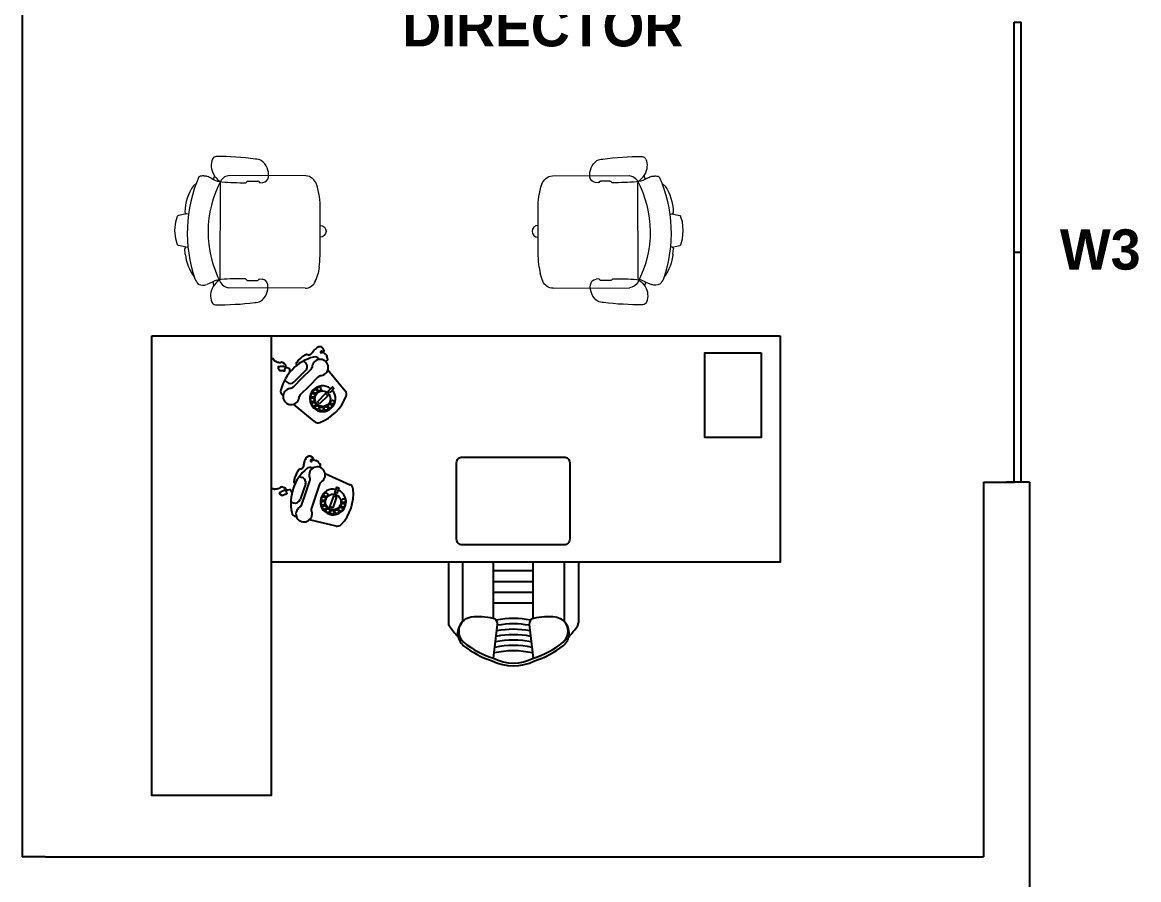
# Model space of a CAD drawing. Header units: inches. Extents: x 484217 to 497210, y -26946 to -21493.
# Drawn here: x 484506.2 to 484724.7, y -23943.1 to -23775.2 of the extents above; entities that cross this region are included whole.
import ezdxf

# ---------------------------------------------------------------- set-up
doc = ezdxf.new("R2010")
doc.units = ezdxf.units.IN
doc.header["$LTSCALE"] = 20
doc.header["$MEASUREMENT"] = 0
doc.layers.add('A-furniture', color=50, linetype='Continuous', lineweight=9)
doc.layers.add('I-ANNO-TEXT', color=7, linetype='Continuous', lineweight=18)
for name, color, linetype in [('furniture', 4, 'Continuous'), ('GLAZING', 4, 'Continuous'), ('I-FURN', 4, 'Continuous'), ('I-WALL-IN', 3, 'Continuous')]:
    doc.layers.add(name, color=color, linetype=linetype)
doc.styles.add('MICRO', font='')
doc.styles.get('MICRO').set_extended_font_data('MicrogrammaSSi', bold=True)

# ---------------------------------------------------------------- blocks, each defined once
blk = doc.blocks.new('A$C6A0E07C9')
at = {"layer": 'A-furniture'}
for p, q in [((-0.2138, 0.2718), (0.1182, 0.2876)), ((-0.0112, 0.2428), (-0.0115, 0.2426)), ((-0.0079, 0.2484), (-0.0112, 0.2428)), ((0.0377, 0.2515), (-0.0033, 0.2499)), ((0.0418, 0.2505), (0.045, 0.2473)), ((0.045, 0.2473), (0.0464, 0.2461)), ((0.0464, 0.2461), (0.0478, 0.2453)), ((0.0478, 0.2453), (0.0485, 0.2451)), ((0.1585, 0.2497), (0.1792, -0.1667)), ((-0.2691, 0.1773), (-0.2664, 0.2046)), ((-0.0121, 0.2424), (-0.025, 0.2422)), ((-0.0115, 0.2426), (-0.0121, 0.2424)), ((0.3152, 0.1516), (0.3188, 0.1294)), ((0.3146, 0.1213), (0.3056, 0.1197)), ((0.3131, 0.1211), (0.3466, 0.116)), ((0.3514, 0.1128), (0.36, 0.0876)), ((0.36, 0.0876), (0.3659, 0.0513)), ((0.3659, 0.0513), (0.3636, 0.0146)), ((-0.2907, 0.0196), (-0.2893, 0.0294)), ((-0.2883, 0.01), (-0.2907, 0.0196)), ((-0.2893, 0.0294), (-0.2841, 0.0379)), ((-0.2824, 0.002), (-0.2883, 0.01)), ((-0.2841, 0.0379), (-0.2762, 0.0438)), ((-0.2739, -0.003), (-0.2824, 0.002)), ((-0.2762, 0.0438), (-0.2666, 0.0462)), ((0.3636, 0.0146), (0.3576, -0.0113)), ((-0.2641, -0.0045), (-0.2739, -0.003)), ((0.3108, -0.0224), (0.3218, -0.0234)), ((0.3197, -0.023), (0.3546, -0.0146)), ((0.3546, -0.0146), (0.3564, -0.0132)), ((0.3564, -0.0132), (0.3576, -0.0113)), ((0.0087, -0.176), (-0.0042, -0.1772)), ((0.0094, -0.1763), (0.0087, -0.176)), ((0.0097, -0.1764), (0.0094, -0.1763)), ((0.0135, -0.1816), (0.0097, -0.1764)), ((0.0591, -0.1802), (0.0183, -0.1827)), ((0.0631, -0.1788), (0.066, -0.1753)), ((0.066, -0.1753), (0.0673, -0.174)), ((0.0673, -0.174), (0.0686, -0.173)), ((0.0686, -0.173), (0.0692, -0.1728)), ((0.2962, -0.1472), (0.2839, -0.1595)), ((-0.1895, -0.2174), (0.1433, -0.1996))]:
    blk.add_line(p, q, dxfattribs=at)
for centre, radius, start, end in [((0.0065, 0.2825), 0.0635, 94.0792, 117.5938), ((0.2241, -0.8917), 1.2574, 92.3594, 100.1757), ((0.1721, 0.3454), 0.0192, 28.1256, 89.2436), ((0.1209, 0.3234), 0.0749, 330.3794, 24.513), ((0.0274, 0.2777), 0.0792, 129.4999, 189.1152), ((-0.21, 0.2233), 0.0487, 94.526, 161.0109), ((-0.0222, 0.2712), 0.0292, 192.0047, 264.4409), ((-0.0038, 0.2437), 0.00623, 84.8455, 131.3174), ((0.0374, 0.2414), 0.0101, 64.5281, 88.6391), ((0.0007, 1.5534), 1.3091, 272.0899, 276.676), ((0.117, 0.2414), 0.0463, 34.0902, 88.4441), ((0.1493, 0.274), 0.0211, 279.8693, 313.3434), ((-0.2488, 0.0248), 0.4712, 334.5973, 30.9732), ((0.1704, 0.2449), 0.0129, 130.1366, 158.0173), ((0.1866, 0.1808), 0.0779, 100.0525, 108.2672), ((0.1077, 0.3263), 0.0879, 309.6726, 333.0223), ((-1.1254, 2.7931), 2.8487, 297.1157, 298.0695), ((-0.9196, -0.0126), 1.143, 14.0931, 15.0056), ((0.2336, 0.2226), 0.0597, 72.5282, 107.7011), ((0.1951, 0.2221), 0.0806, 25.5198, 45.5387), ((-0.3014, 0.0263), 0.6141, 339.6108, 22.0467), ((0.1276, 0.1249), 0.1894, 8.0925, 40.8276), ((0.5941, -0.0351), 0.8932, 162.1203, 164.4323), ((0.1816, 0.1421), 0.4521, 175.5289, 182.0991), ((72.2191, 3.6268), 72.5738, 182.765274, 182.924882), ((0.31, 0.1288), 0.0088, 301.088, 3.1667), ((0.3467, 0.1108), 0.00513, 22.8184, 91.0076), ((0.1162, -0.0378), 0.2107, 328.6962, 1.8079), ((0.3177, -0.0315), 0.00903, 2.1237, 63.3709), ((0.0809, -0.0616), 0.3414, 182.481, 200.7553), ((-0.1856, -0.1603), 0.0572, 202.8821, 266.1169), ((0.0015, -0.2058), 0.0292, 101.2525, 173.6887), ((0.0171, -0.1766), 0.00623, 234.376, 280.848), ((0.0579, -0.1702), 0.0101, 277.0543, 301.1654), ((0.1515, -1.4793), 1.3091, 89.0174, 93.6036), ((0.138, -0.155), 0.0449, 276.7939, 330.1521), ((0.1724, -0.1915), 0.0211, 52.3501, 85.8241), ((0.197, -0.1553), 0.0211, 212.6602, 229.0352), ((0.1633, -0.2919), 0.1223, 63.0548, 80.6357), ((0.1362, -0.2476), 0.0879, 32.6712, 56.0209), ((-0.9196, -0.0126), 1.143, 350.6964, 351.6126), ((0.3239, 0.0551), 0.2601, 246.1539, 250.8174), ((0.249, -0.1528), 0.0392, 254.2998, 275.9911), ((0.2537, -0.1401), 0.0518, 269.3553, 293.3788), ((0.0516, -0.2073), 0.0792, 176.5782, 236.1936), ((0.1491, -0.2435), 0.0749, 341.1805, 35.314), ((0.0312, -0.2142), 0.0635, 248.0997, 271.6142), ((0.1312, 0.9758), 1.2574, 265.5178, 273.334), ((0.2022, -0.2604), 0.0192, 276.4498, 337.5679)]:
    blk.add_arc(centre, radius, start, end, dxfattribs=at)
blk = doc.blocks.new('A$C129F564C')
at = {"layer": 'furniture'}
for p, q in [((0.8878, 1.0214), (0.8732, 1.1399)), ((1.0145, 1.1399), (0.9998, 1.0214)), ((0.7138, 0.8), (0.7138, 1.0154)), ((0.7638, 0.8), (0.7638, 1.0108)), ((0.8732, 0.9997), (0.8732, 0.8)), ((1.0145, 0.9997), (1.0145, 0.8)), ((1.1238, 0.8), (1.1238, 1.0108)), ((1.1738, 0.8), (1.1738, 1.0154)), ((1.0145, 0.9444), (0.8732, 0.9444)), ((1.0145, 0.9063), (0.8732, 0.9063)), ((1.0145, 0.8683), (0.8732, 0.8683)), ((1.0145, 0.8303), (0.8732, 0.8303)), ((1.5709, 0.6727), (1.6649, 0.6505)), ((1.711, 0.6397), (1.7134, 0.6391)), ((1.6793, 0.5244), (1.6976, 0.5784)), ((1.7309, 0.5871), (1.7217, 0.5902)), ((1.6094, 0.4871), (1.5213, 0.5268)), ((1.7004, 0.4972), (1.6911, 0.5003)), ((1.6548, 0.4666), (1.6526, 0.4676)), ((1.6472, 0.3032), (1.7218, 0.2417)), ((1.7583, 0.2116), (1.7602, 0.2101)), ((1.5997, 0.1197), (1.5383, 0.1942)), ((1.6789, 0.1223), (1.7192, 0.1626)), ((1.753, 0.1557), (1.7461, 0.1626)), ((1.6314, 0.0812), (1.6298, 0.0831)), ((1.6858, 0.0885), (1.6789, 0.0954))]:
    blk.add_line(p, q, dxfattribs=at)
for points in [[(1.1198, 1.083, 0.106121), (1.0145, 1.1399, 0.249834), (0.8732, 1.1399, 0.106121), (0.7678, 1.083)], [(0.7481, 1.0644, 0.042822), (0.7173, 1.0266)], [(1.1703, 1.0266, 0.042822), (1.1396, 1.0644, 0.249834)]]:
    blk.add_lwpolyline(points, format="xyb", dxfattribs=at)
for points in [[(0, 0), (0, 0.8), (1.8, 0.8), (1.8, 0)], [(1.5827, 0.6082), (1.5925, 0.6049), (1.5794, 0.5664), (1.5697, 0.5697)], [(1.5679, 0.5572), (1.5753, 0.5546), (1.5686, 0.5347), (1.5611, 0.5372)], [(0.0667, 0.0598), (0.0667, 0.3598), (0.2667, 0.3598), (0.2667, 0.0598)], [(1.6293, 0.2401), (1.6367, 0.2328), (1.6079, 0.2041), (1.6006, 0.2114)], [(1.5935, 0.2009), (1.5991, 0.1953), (1.5841, 0.1804), (1.5785, 0.186)]]:
    blk.add_lwpolyline(points, close=True, dxfattribs=at)
for points in [[(1.1244, 0.4285), (0.7644, 0.4285, -0.414214), (0.7444, 0.4485), (0.7444, 0.7195, -0.414214), (0.7644, 0.7395), (1.1244, 0.7395, -0.414214), (1.1444, 0.7195), (1.1444, 0.4485, -0.414214)], [(1.6572, 0.6088), (1.6429, 0.5668), (1.6287, 0.5249, -0.162278), (1.6214, 0.5153, 2), (1.6646, 0.5007, -0.162278), (1.6647, 0.5127), (1.6789, 0.5546), (1.6932, 0.5965, -0.162278), (1.7004, 0.6061, 2), (1.6573, 0.6208, -0.162278)], [(1.6964, 0.2077), (1.6651, 0.1764), (1.6338, 0.1451, -0.162278), (1.623, 0.1397, 2), (1.6553, 0.1075, -0.162278), (1.6606, 0.1182), (1.6919, 0.1495), (1.7233, 0.1808, -0.162278), (1.734, 0.1862, 2), (1.7018, 0.2185, -0.162278)]]:
    blk.add_lwpolyline(points, format="xyb", close=True, dxfattribs=at)
for points in [[(1.7267, 0.5549), (1.7314, 0.5454), (1.7339, 0.5446), (1.736, 0.5445), (1.7419, 0.5454), (1.744, 0.5453), (1.7457, 0.5441), (1.7474, 0.5449), (1.7495, 0.5449), (1.7528, 0.5466), (1.7549, 0.5465), (1.765, 0.5515), (1.768, 0.554), (1.7714, 0.5557), (1.7714, 0.5578), (1.7705, 0.5595), (1.7689, 0.5607), (1.7664, 0.5616), (1.7655, 0.5633), (1.7634, 0.5633), (1.7618, 0.5646), (1.7525, 0.56), (1.7504, 0.56), (1.7474, 0.5596), (1.7441, 0.5579), (1.7466, 0.5529), (1.7466, 0.5508), (1.7474, 0.5491), (1.7474, 0.547), (1.7474, 0.5449), (1.7507, 0.5382), (1.7532, 0.5373), (1.7553, 0.5373), (1.7578, 0.5364), (1.7595, 0.5352), (1.7603, 0.5335), (1.7637, 0.5352), (1.7662, 0.5343), (1.7679, 0.5351), (1.7691, 0.5368), (1.7704, 0.5385), (1.7755, 0.541), (1.7776, 0.541), (1.7809, 0.5426), (1.783, 0.5426), (1.7851, 0.5426), (1.7872, 0.5426), (1.7889, 0.5434), (1.7914, 0.5426), (1.7931, 0.5413), (1.7956, 0.5404), (1.799, 0.5379), (1.8, 0.5384)], [(1.6284, 0.4648), (1.6282, 0.4642), (1.6285, 0.4641), (1.6263, 0.4576), (1.6266, 0.4575), (1.6262, 0.4561), (1.6265, 0.456), (1.6262, 0.4551), (1.6265, 0.4549), (1.6262, 0.454), (1.6281, 0.4533), (1.6279, 0.4526), (1.6295, 0.4521), (1.6291, 0.4508), (1.6307, 0.4502), (1.6305, 0.4496), (1.6321, 0.449), (1.6319, 0.4484), (1.6329, 0.448), (1.6328, 0.4477), (1.6341, 0.4472), (1.6335, 0.4456), (1.6345, 0.4453), (1.6342, 0.4443), (1.6381, 0.443), (1.638, 0.4426), (1.6422, 0.4412), (1.6424, 0.4415), (1.6459, 0.4403), (1.6462, 0.441), (1.6566, 0.4374), (1.6567, 0.4377), (1.6581, 0.4373), (1.6583, 0.4379), (1.6593, 0.4376), (1.6596, 0.4386), (1.6599, 0.4385), (1.6609, 0.4414), (1.6606, 0.4415), (1.661, 0.4428), (1.6597, 0.4433), (1.6599, 0.4439), (1.659, 0.4443), (1.6591, 0.4446), (1.6581, 0.4449), (1.6575, 0.4433), (1.6569, 0.4435), (1.6563, 0.4419), (1.6557, 0.4421), (1.6553, 0.4411), (1.655, 0.4412), (1.6546, 0.4399), (1.6539, 0.4401), (1.6536, 0.4392), (1.6533, 0.4393), (1.6529, 0.4383), (1.6526, 0.4384), (1.6512, 0.4342), (1.6515, 0.434), (1.6511, 0.4331), (1.6518, 0.4328), (1.6515, 0.4319), (1.6534, 0.4312), (1.6532, 0.4305), (1.6555, 0.4298), (1.6553, 0.4291), (1.6585, 0.428), (1.6584, 0.4277), (1.6597, 0.4272), (1.6595, 0.4266), (1.6657, 0.4245), (1.666, 0.4251), (1.6673, 0.4247), (1.6676, 0.4256), (1.6689, 0.4252), (1.6692, 0.4262), (1.6705, 0.4257), (1.6712, 0.4277), (1.6722, 0.4274), (1.6725, 0.4284), (1.6742, 0.4278), (1.6747, 0.4294), (1.6754, 0.4292), (1.6758, 0.4305), (1.6765, 0.4303), (1.6768, 0.4313), (1.6775, 0.4311), (1.6782, 0.4333), (1.6786, 0.4332), (1.679, 0.4345), (1.6784, 0.4348), (1.679, 0.4367), (1.6793, 0.4366), (1.6798, 0.4379), (1.6804, 0.4377), (1.6818, 0.4416), (1.6824, 0.4414), (1.6839, 0.4457), (1.6835, 0.4458), (1.6842, 0.4477), (1.6839, 0.4478), (1.6851, 0.4514), (1.6848, 0.4516), (1.6852, 0.4529), (1.6849, 0.453), (1.6859, 0.4559), (1.6856, 0.456), (1.6859, 0.457), (1.6856, 0.4571), (1.6859, 0.4581), (1.6856, 0.4582), (1.6873, 0.4631), (1.6876, 0.463), (1.688, 0.4643), (1.6884, 0.4642), (1.689, 0.4662), (1.6893, 0.4661), (1.69, 0.468), (1.6907, 0.4678), (1.6911, 0.4691), (1.6914, 0.469), (1.6919, 0.4703), (1.6935, 0.4698), (1.6942, 0.4717), (1.6961, 0.4711), (1.6964, 0.4717), (1.6974, 0.4714), (1.6975, 0.4717), (1.6984, 0.4714), (1.6987, 0.472), (1.7, 0.4716), (1.7001, 0.4719), (1.7014, 0.4715), (1.702, 0.4731), (1.7026, 0.4729), (1.7029, 0.4739), (1.7039, 0.4735), (1.7043, 0.4745), (1.7046, 0.4744), (1.7051, 0.476), (1.7055, 0.4759), (1.7061, 0.4779), (1.7065, 0.4778), (1.7068, 0.4787), (1.7071, 0.4786), (1.7079, 0.4809), (1.7082, 0.4808), (1.7086, 0.4818), (1.7089, 0.4817), (1.7097, 0.484), (1.71, 0.4839), (1.7104, 0.4852), (1.7111, 0.485), (1.7151, 0.4967), (1.7154, 0.4966), (1.7157, 0.4976), (1.7161, 0.4975), (1.7167, 0.4995), (1.7171, 0.4993), (1.7175, 0.5007), (1.7178, 0.5005), (1.7186, 0.5028), (1.718, 0.5031), (1.7183, 0.504), (1.718, 0.5041), (1.7184, 0.5055), (1.7181, 0.5056), (1.7188, 0.5075), (1.7184, 0.5076), (1.721, 0.5152), (1.72, 0.5155), (1.7203, 0.5165), (1.72, 0.5166), (1.7203, 0.5176), (1.7184, 0.5182), (1.7186, 0.5189), (1.7157, 0.5199), (1.7158, 0.5202), (1.7145, 0.5207)], [(1.735, 0.1287), (1.735, 0.1181), (1.7368, 0.1162), (1.7387, 0.1153), (1.7443, 0.1134), (1.7462, 0.1124), (1.7472, 0.1106), (1.749, 0.1106), (1.7509, 0.1096), (1.7547, 0.1096), (1.7566, 0.1087), (1.7678, 0.1087), (1.7716, 0.1096), (1.7753, 0.1096), (1.7763, 0.1115), (1.7763, 0.1134), (1.7753, 0.1153), (1.7735, 0.1171), (1.7735, 0.119), (1.7716, 0.12), (1.7706, 0.1218), (1.7603, 0.1218), (1.7584, 0.1228), (1.7556, 0.1237), (1.7519, 0.1237), (1.7519, 0.1181), (1.7509, 0.1162), (1.7509, 0.1143), (1.75, 0.1124), (1.749, 0.1106), (1.749, 0.1031), (1.7509, 0.1012), (1.7528, 0.1002), (1.7547, 0.0984), (1.7556, 0.0965), (1.7556, 0.0946), (1.7594, 0.0946), (1.7613, 0.0927), (1.7631, 0.0927), (1.765, 0.0937), (1.7669, 0.0946), (1.7725, 0.0946), (1.7744, 0.0937), (1.7782, 0.0937), (1.78, 0.0927), (1.7819, 0.0918), (1.7838, 0.0909), (1.7857, 0.0909), (1.7875, 0.089), (1.7885, 0.0871), (1.7904, 0.0852), (1.7922, 0.0815), (1.7941, 0.0815), (1.796, 0.0805), (1.8, 0.0805)], [(1.6069, 0.0913), (1.6065, 0.0909), (1.6067, 0.0906), (1.6018, 0.0857), (1.6021, 0.0855), (1.6011, 0.0845), (1.6013, 0.0843), (1.6006, 0.0835), (1.6009, 0.0833), (1.6001, 0.0826), (1.6016, 0.0811), (1.6011, 0.0806), (1.6023, 0.0794), (1.6013, 0.0784), (1.6026, 0.0772), (1.6021, 0.0767), (1.6033, 0.0755), (1.6028, 0.075), (1.6035, 0.0743), (1.6033, 0.074), (1.6043, 0.073), (1.6031, 0.0718), (1.6038, 0.0711), (1.6031, 0.0704), (1.606, 0.0674), (1.6057, 0.0672), (1.6089, 0.064), (1.6092, 0.0643), (1.6118, 0.0616), (1.6123, 0.0621), (1.6201, 0.0542), (1.6204, 0.0545), (1.6214, 0.0535), (1.6219, 0.054), (1.6226, 0.0533), (1.6233, 0.054), (1.6236, 0.0538), (1.6258, 0.056), (1.6255, 0.0562), (1.6265, 0.0572), (1.6255, 0.0582), (1.626, 0.0586), (1.6253, 0.0594), (1.6255, 0.0596), (1.6248, 0.0604), (1.6236, 0.0591), (1.6231, 0.0596), (1.6219, 0.0584), (1.6214, 0.0589), (1.6206, 0.0582), (1.6204, 0.0584), (1.6194, 0.0574), (1.6189, 0.0579), (1.6182, 0.0572), (1.6179, 0.0574), (1.6172, 0.0567), (1.617, 0.0569), (1.6138, 0.0538), (1.614, 0.0535), (1.6133, 0.0528), (1.6138, 0.0523), (1.6131, 0.0516), (1.6145, 0.0501), (1.614, 0.0496), (1.6157, 0.0479), (1.6153, 0.0474), (1.6177, 0.045), (1.6175, 0.0447), (1.6184, 0.0437), (1.6179, 0.0432), (1.6226, 0.0386), (1.6231, 0.0391), (1.624, 0.0381), (1.6248, 0.0389), (1.6258, 0.0379), (1.6265, 0.0386), (1.6275, 0.0376), (1.6289, 0.0391), (1.6297, 0.0384), (1.6304, 0.0391), (1.6316, 0.0379), (1.6328, 0.0391), (1.6333, 0.0386), (1.6343, 0.0396), (1.6348, 0.0391), (1.6355, 0.0398), (1.636, 0.0393), (1.6377, 0.0411), (1.638, 0.0408), (1.6389, 0.0418), (1.6385, 0.0423), (1.6399, 0.0437), (1.6402, 0.0435), (1.6411, 0.0445), (1.6416, 0.044), (1.6446, 0.0469), (1.6451, 0.0464), (1.6482, 0.0496), (1.648, 0.0499), (1.6495, 0.0513), (1.6492, 0.0516), (1.6519, 0.0543), (1.6517, 0.0545), (1.6526, 0.0555), (1.6524, 0.0557), (1.6546, 0.0579), (1.6543, 0.0582), (1.6551, 0.0589), (1.6548, 0.0591), (1.6556, 0.0599), (1.6553, 0.0601), (1.659, 0.0638), (1.6592, 0.0635), (1.6602, 0.0645), (1.6605, 0.0643), (1.6619, 0.0657), (1.6622, 0.0655), (1.6636, 0.067), (1.6641, 0.0665), (1.6651, 0.0674), (1.6653, 0.0672), (1.6663, 0.0682), (1.6675, 0.067), (1.669, 0.0684), (1.6705, 0.067), (1.671, 0.0674), (1.6717, 0.0667), (1.6719, 0.067), (1.6727, 0.0662), (1.6732, 0.0667), (1.6741, 0.0657), (1.6744, 0.066), (1.6754, 0.065), (1.6766, 0.0662), (1.6771, 0.0657), (1.6778, 0.0665), (1.6785, 0.0657), (1.6793, 0.0665), (1.6795, 0.0662), (1.6807, 0.0675), (1.681, 0.0672), (1.6824, 0.0687), (1.6827, 0.0684), (1.6834, 0.0692), (1.6837, 0.0689), (1.6854, 0.0706), (1.6856, 0.0704), (1.6863, 0.0711), (1.6866, 0.0709), (1.6883, 0.0726), (1.6885, 0.0723), (1.6895, 0.0733), (1.69, 0.0728), (1.6988, 0.0816), (1.6991, 0.0814), (1.6998, 0.0821), (1.7, 0.0819), (1.7015, 0.0833), (1.7017, 0.0831), (1.7027, 0.0841), (1.703, 0.0838), (1.7047, 0.0855), (1.7042, 0.086), (1.7049, 0.0868), (1.7047, 0.087), (1.7056, 0.088), (1.7054, 0.0882), (1.7069, 0.0897), (1.7066, 0.0899), (1.7122, 0.0956), (1.7115, 0.0963), (1.7122, 0.097), (1.712, 0.0973), (1.7127, 0.098), (1.7113, 0.0995), (1.7118, 0.0999), (1.7096, 0.1021), (1.7098, 0.1024), (1.7088, 0.1033)]]:
    blk.add_lwpolyline(points, dxfattribs=at)
for centre, radius in [((1.5465, 0.599), 0.00669), ((1.555, 0.6129), 0.00669), ((1.5811, 0.5873), 0.0275), ((1.5687, 0.6216), 0.00669), ((1.5848, 0.6236), 0.00669), ((1.6002, 0.6184), 0.00669), ((1.6118, 0.607), 0.00669), ((1.6173, 0.5917), 0.00669), ((1.5449, 0.5829), 0.00669), ((1.6071, 0.5617), 0.00669), ((1.6156, 0.5756), 0.00669), ((1.5842, 0.2341), 0.00669), ((1.5928, 0.2479), 0.00669), ((1.6186, 0.2221), 0.0275), ((1.6066, 0.2565), 0.00669), ((1.6227, 0.2584), 0.00669), ((1.638, 0.253), 0.00669), ((1.6495, 0.2415), 0.00669), ((1.6444, 0.1963), 0.00669), ((1.6531, 0.21), 0.00669), ((1.6549, 0.2262), 0.00669), ((1.6307, 0.1877), 0.00669)]:
    blk.add_circle(centre, radius, dxfattribs=at)
for centre, radius, start, end in [((0.9531, 0.8661), 0.2953, 106.4736, 128.8568), ((0.9438, 1.0074), 0.1602, 62.317, 117.683), ((0.9438, 1.0074), 0.1502, 61.9455, 118.0545), ((0.9345, 0.8661), 0.2953, 51.1432, 73.5264), ((0.9438, 1.4287), 0.3145, 257.44, 282.56), ((0.8036, 1.0516), 0.057, 128.8568, 224.8513), ((0.8003, 1.045), 0.05, 130.5056, 262.9259), ((0.9438, 1.4096), 0.3145, 257.8911, 282.1089), ((0.9438, 1.3905), 0.3145, 258.341, 281.659), ((1.0873, 1.045), 0.05, 277.0741, 49.4944), ((1.084, 1.0516), 0.057, 315.1487, 51.1432), ((0.9438, 1.3715), 0.3145, 258.7898, 281.2102), ((0.9438, 1.3524), 0.3145, 259.2374, 280.7626), ((0.7338, 1.0154), 0.02, 145.756, 180), ((0.8217, 1.2171), 0.2235, 262.9259, 283.1474), ((0.8679, 1.019), 0.02, 283.1474, 7.0328), ((0.9438, 1.3142), 0.3145, 258.8202, 281.1798), ((0.9438, 1.3333), 0.3145, 259.6838, 280.3162), ((1.0197, 1.019), 0.02, 172.9672, 256.8526), ((1.066, 1.2171), 0.2235, 256.8526, 277.0741), ((1.1538, 1.0154), 0.02, 0, 34.244), ((1.5665, 0.6542), 0.019, 76.7496, 137.169), ((1.671, 0.5573), 0.1615, 137.169, 185.299), ((1.5811, 0.5873), 0.0455, 257.6369, 247.6634), ((1.7091, 0.6206), 0.019, 11.6672, 76.7496), ((1.5695, 0.5918), 0.1615, 310.8008, 11.6672), ((1.7156, 0.5722), 0.019, 71.234, 161.234), ((1.5291, 0.5441), 0.019, 185.299, 245.7184), ((1.6973, 0.5183), 0.019, 161.234, 251.234), ((1.6626, 0.4839), 0.019, 245.7184, 310.8008), ((1.6861, 0.1554), 0.1615, 110.935, 159.065), ((1.6351, 0.2885), 0.019, 50.5156, 110.935), ((1.6186, 0.2221), 0.0455, 231.4029, 221.4294), ((1.553, 0.2063), 0.019, 159.065, 219.4844), ((1.7481, 0.1954), 0.019, 345.4332, 50.5156), ((1.6102, 0.2312), 0.1615, 284.5668, 345.4332), ((1.7326, 0.1491), 0.019, 45, 135), ((1.6923, 0.1088), 0.019, 135, 225), ((1.6461, 0.0933), 0.019, 219.4844, 284.5668)]:
    blk.add_arc(centre, radius, start, end, dxfattribs=at)

msp = doc.modelspace()

# ---------------------------------------------------------------- linework, layer by layer
at = {"layer": 'GLAZING', "elevation": 6.93}
for points in [[(484700.37, -23865.22), (484700.37, -23775.22)], [(484700.37, -23775.22), (484701.72, -23775.22)], [(484701.72, -23865.22), (484701.72, -23775.22)], [(484700.37, -23820.22), (484701.72, -23820.22)]]:
    msp.add_lwpolyline(points, dxfattribs=at)
at = {"layer": 'I-FURN', "elevation": -58.2}
msp.add_lwpolyline([(484531.54, -23836.62), (484554.94, -23836.62), (484554.94, -23926.62), (484531.54, -23926.62)], close=True, dxfattribs=at)
at = {"layer": 'I-WALL-IN'}
for p, q in [((484506.2, -23680.72, 6.93), (484506.2, -23938.57, 6.93)), ((484694.35, -23865.22, 6.93), (484694.35, -23938.57, 6.93)), ((484694.35, -23865.22, 6.93), (484700.37, -23865.22, 6.93)), ((484703.35, -23865.22, 6.93), (484698.85, -23865.22, 6.93)), ((484703.35, -23865.22, 6.93), (484703.35, -23950.92, 6.93)), ((484510.7, -23938.57, 6.93), (484506.2, -23938.57, 6.93)), ((484510.7, -23938.57, 6.93), (484694.35, -23938.57, 6.93))]:
    msp.add_line(p, q, dxfattribs=at)

# ---------------------------------------------------------------- block references
at = {"layer": 'A-furniture'}
for p, xscale, yscale, zscale, rotation in [((484552.64, -23814.55, -58.2), 45.00000000027777, 45.00000000027777, 45.00000000027777, 176.8565271613339), ((484619.02, -23814.55, -58.2), -45.00000000027777, 45, 45, 183.1434728386661)]:
    msp.add_blockref('A$C6A0E07C9', p, dxfattribs=dict(at, xscale=xscale, yscale=yscale, zscale=zscale, rotation=rotation))
at = {"layer": 'furniture', "xscale": 55.33161534353492, "yscale": 55.33161534353492, "zscale": 55.33161534353492, "rotation": 180}
msp.add_blockref('A$C129F564C', (484654.54, -23836.62, -24.45), dxfattribs=at)

# ---------------------------------------------------------------- texts
at = {"layer": 'I-ANNO-TEXT', "char_height": 7.875, "attachment_point": 1, "style": 'MICRO'}
for s, insert in [('{\\fBahnschrift Light|b1|i0|c0|p34;DIRECTOR  }', (484580.58, -23772.06, 6.93)), ('{\\fBahnschrift Light|b1|i0|c0|p34;W3}', (484709.3, -23815.75, 6.93))]:
    msp.add_mtext_dynamic_manual_height_columns(s, width=7.4099, gutter_width=1.5, heights=[0], dxfattribs=dict(at, insert=insert))

doc.saveas('drawing.dxf')
